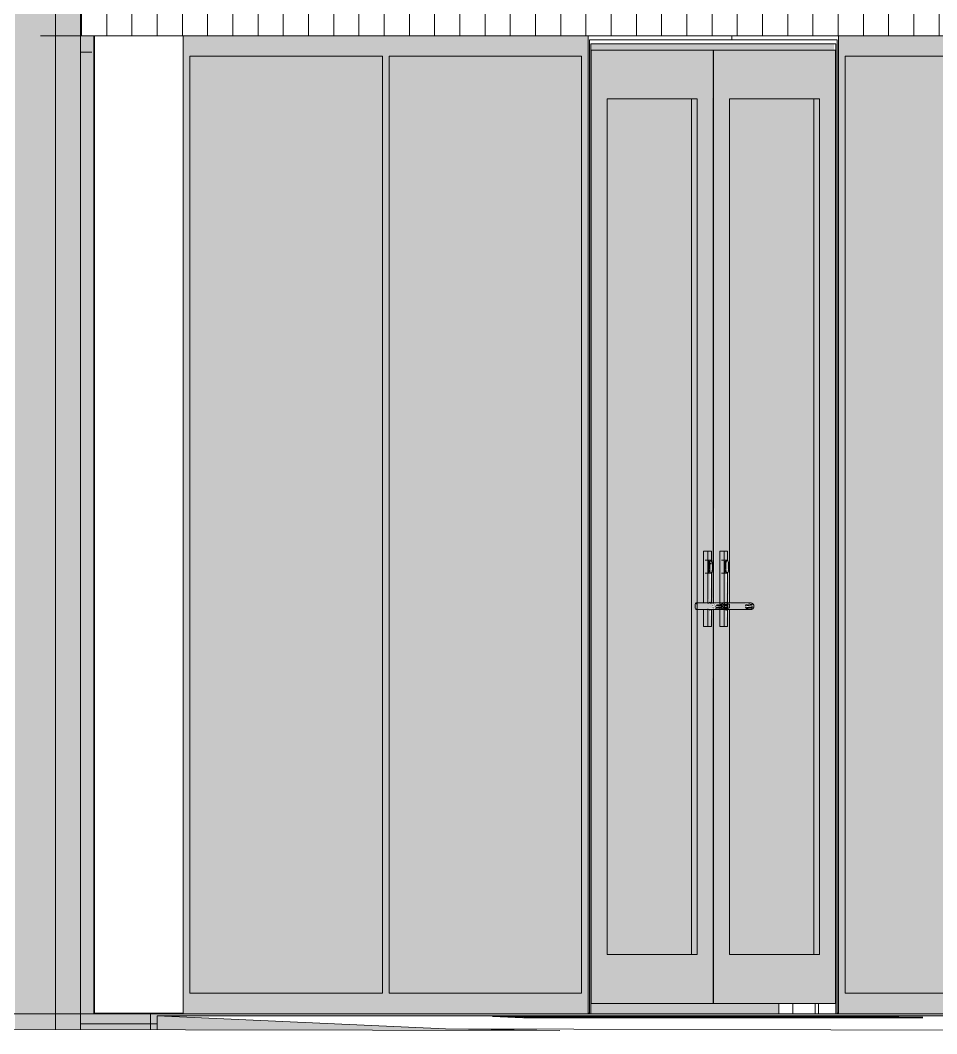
# Model space of a CAD drawing. Header units: metres. Extents: x -4613 to -4328, y -1 to 30.
# Drawn here: x -4519.58 to -4517.332, y 5.191 to 7.678 of the extents above; entities that cross this region are included whole.
import ezdxf

# ---------------------------------------------------------------- set-up
doc = ezdxf.new("R2010")
doc.units = ezdxf.units.M
doc.linetypes.add('AEC_Center', pattern=[0.024, 0.012, -0.004, 0.004, -0.004])
for name, color, linetype, lineweight in [('A-DETL', 90, 'Continuous', 13), ('A-DOOR', 31, 'Continuous', 5), ('A-DOOR-FRAM', 31, 'Continuous', 5), ('A-DOOR-GLAZ', 31, 'Continuous', 5), ('A-FLOR', 192, 'Continuous', 5), ('A-FLOR-LEVL', 51, 'Continuous', 5), ('A-GLAZ', 151, 'Continuous', 5), ('A-WALL', 113, 'Continuous', 5), ('A-WALL-PATT', 111, 'Continuous', 5), ('P-SANR-FIXT', 6, 'Continuous', 5), ('S-BEAM', 12, 'Continuous', 5)]:
    doc.layers.add(name, color=color, linetype=linetype, lineweight=lineweight)

# ---------------------------------------------------------------- blocks, each defined once
blk = doc.blocks.new('X_Door-Panel-Hinge-Standard - Standard-3272678-SOUTH WEST')
at = {"layer": 'A-DOOR'}
h = blk.add_hatch(color=256, dxfattribs=at)
h.paths.add_polyline_path([(-4517.8798, 5.265), (-4517.5803, 5.265), (-4517.5803, 7.605), (-4517.8798, 7.605), (-4517.8778, 6.247), (-4517.8645, 6.248), (-4517.8645, 6.374), (-4517.8536, 6.374), (-4517.8527, 6.3517), (-4517.8471, 6.3501), (-4517.8457, 6.353), (-4517.8452, 6.3523), (-4517.8428, 6.343), (-4517.843, 6.331), (-4517.8452, 6.3293), (-4517.843, 6.3284), (-4517.8452, 6.321), (-4517.8432, 6.2469), (-4517.8427, 6.2457), (-4517.8432, 6.236), (-4517.8427, 6.2331), (-4517.8452, 6.2313), (-4517.8471, 6.191), (-4517.8645, 6.191), (-4517.8645, 6.2343), (-4517.8717, 6.2328), (-4517.8735, 6.2328), (-4517.8798, 6.2328), (-4517.8798, 5.4273)])
h.paths.add_polyline_path([(-4517.8408, 5.385), (-4517.8408, 7.485), (-4517.6194, 7.485), (-4517.6194, 5.385), (-4517.6522, 5.385)])
h.paths.add_polyline_path([(-4517.8494, 6.23), (-4517.8478, 6.2329), (-4517.851, 6.2313), (-4517.8503, 6.2303)])
h.paths.add_polyline_path([(-4517.8741, 6.2357), (-4517.8751, 6.2377), (-4517.8744, 6.236)])
h.paths.add_polyline_path([(-4517.8463, 6.2469), (-4517.8462, 6.2487), (-4517.8463, 6.2471)])
h.paths.add_polyline_path([(-4517.8527, 6.2471), (-4517.8526, 6.2487), (-4517.8527, 6.2487)])
h.paths.add_polyline_path([(-4517.851, 6.2471), (-4517.8478, 6.2487), (-4517.8503, 6.2497), (-4517.8517, 6.2471)])
h.paths.add_polyline_path([(-4517.8494, 6.353), (-4517.8527, 6.375), (-4517.8457, 6.374), (-4517.8462, 6.3713)])
for points in [[(-4517.6194, 5.385), (-4517.6194, 7.485), (-4517.6335, 7.485), (-4517.6335, 5.385)], [(-4517.8805, 5.265), (-4517.8798, 5.265), (-4517.8805, 5.385)]]:
    blk.add_hatch(color=256, dxfattribs=at).paths.add_polyline_path(points)
at = {"layer": 'A-DOOR-GLAZ'}
h = blk.add_hatch(color=256, dxfattribs=at)
h.paths.add_polyline_path([(-4517.6335, 5.385), (-4517.6335, 7.485), (-4517.8408, 7.485), (-4517.8408, 6.247), (-4517.7899, 6.2471), (-4517.7889, 6.2457), (-4517.7834, 6.244), (-4517.7827, 6.2379), (-4517.7846, 6.2343), (-4517.7899, 6.2329), (-4517.7889, 6.232), (-4517.8049, 6.2327), (-4517.8162, 6.2332), (-4517.8408, 6.233), (-4517.8408, 5.385), (-4517.6522, 5.385)])
h.paths.add_polyline_path([(-4517.8408, 6.2353), (-4517.8376, 6.24), (-4517.8408, 6.2447), (-4517.8408, 6.24)])
at = {"layer": 'A-DOOR'}
for p, q in [((-4517.8798, 6.2471), (-4517.8798, 7.605)), ((-4517.5803, 7.605), (-4517.8798, 7.605)), ((-4517.5803, 7.605), (-4517.5803, 5.265)), ((-4517.8408, 7.485), (-4517.6194, 7.485)), ((-4517.8408, 6.247), (-4517.8408, 7.485)), ((-4517.6194, 7.485), (-4517.6194, 5.385)), ((-4517.8408, 6.2353), (-4517.8408, 6.2447)), ((-4517.8798, 5.265), (-4517.8798, 6.2329)), ((-4517.8408, 5.385), (-4517.8408, 6.233)), ((-4517.6194, 5.385), (-4517.8408, 5.385)), ((-4517.5803, 5.265), (-4517.8798, 5.265))]:
    blk.add_line(p, q, dxfattribs=at)
at = {"layer": 'A-DOOR-GLAZ'}
blk.add_line((-4517.6335, 7.485), (-4517.6335, 5.385), dxfattribs=at)
blk = doc.blocks.new('X_Door-Frame-Wood - Standard-3272812-SOUTH WEST')
at = {"layer": 'A-DOOR-FRAM'}
for p, q in [((-4518.1872, 7.64), (-4518.1872, 5.24)), ((-4517.5731, 7.64), (-4517.5731, 5.24)), ((-4518.1807, 5.24), (-4518.1807, 7.62)), ((-4518.1807, 7.62), (-4517.5796, 7.62)), ((-4517.5796, 5.24), (-4517.5796, 7.62)), ((-4517.7196, 5.265), (-4517.7196, 5.24)), ((-4517.6852, 5.265), (-4517.6852, 5.24)), ((-4517.6303, 5.265), (-4517.6303, 5.24)), ((-4517.6222, 5.24), (-4517.6222, 5.265)), ((-4518.1872, 5.24), (-4518.1807, 5.24)), ((-4517.6852, 5.24), (-4517.7196, 5.24)), ((-4517.6303, 5.24), (-4517.6852, 5.24)), ((-4517.6222, 5.24), (-4517.6303, 5.24)), ((-4517.5796, 5.24), (-4517.6222, 5.24)), ((-4517.5731, 5.24), (-4517.5796, 5.24))]:
    blk.add_line(p, q, dxfattribs=at)
blk = doc.blocks.new('X_Door-Handle-Lockwood 4800 Series Lever - Standard-V1-SOUTH WEST')
at = {"layer": 'A-DOOR'}
for points in [[(-4517.8563, 6.191), (-4517.8536, 6.191), (-4517.8536, 6.374), (-4517.8645, 6.374), (-4517.8645, 6.2457), (-4517.8573, 6.244), (-4517.8566, 6.2379), (-4517.8585, 6.2343), (-4517.8645, 6.2343), (-4517.8645, 6.191), (-4517.8566, 6.191)], [(-4517.8529, 6.343), (-4517.8494, 6.343), (-4517.8477, 6.3517), (-4517.8531, 6.3494), (-4517.853, 6.3449)], [(-4517.8494, 6.331), (-4517.8494, 6.343), (-4517.8529, 6.343), (-4517.8527, 6.331)], [(-4517.8526, 6.3223), (-4517.8503, 6.3223), (-4517.8484, 6.3239), (-4517.8494, 6.331), (-4517.8527, 6.3304), (-4517.8527, 6.3223)], [(-4517.8484, 6.3239), (-4517.8477, 6.326), (-4517.8488, 6.3256)], [(-4517.8435, 6.24), (-4517.8422, 6.2469), (-4517.8523, 6.2448), (-4517.852, 6.24)], [(-4517.8091, 6.24), (-4517.8023, 6.24), (-4517.8028, 6.2469), (-4517.8162, 6.2468), (-4517.8342, 6.2472), (-4517.8414, 6.2457), (-4517.8376, 6.24), (-4517.8162, 6.24)], [(-4517.799, 6.24), (-4517.7827, 6.2421), (-4517.7846, 6.2457), (-4517.8, 6.244), (-4517.7993, 6.2421)], [(-4517.8422, 6.2331), (-4517.8435, 6.24), (-4517.8527, 6.2379), (-4517.8517, 6.2331)], [(-4517.8107, 6.2321), (-4517.8028, 6.2331), (-4517.8023, 6.24), (-4517.8376, 6.24), (-4517.8422, 6.2331), (-4517.8162, 6.2332)], [(-4517.7846, 6.2343), (-4517.7824, 6.24), (-4517.7993, 6.2379), (-4517.8012, 6.2343)]]:
    blk.add_hatch(color=256, dxfattribs=at).paths.add_polyline_path(points)
h = blk.add_hatch(color=256, dxfattribs=at)
h.paths.add_polyline_path([(-4517.8536, 6.191), (-4517.8452, 6.191), (-4517.8486, 6.2303), (-4517.851, 6.2313), (-4517.8522, 6.235)])
h.paths.add_polyline_path([(-4517.8536, 6.191), (-4517.8529, 6.3428), (-4517.8536, 6.278), (-4517.8536, 6.202)])
h.paths.add_polyline_path([(-4517.8526, 6.2426), (-4517.8494, 6.25), (-4517.8463, 6.2469), (-4517.8486, 6.3213), (-4517.851, 6.3223), (-4517.8526, 6.3273), (-4517.8526, 6.2819)])
h.paths.add_polyline_path([(-4517.8457, 6.3517), (-4517.8452, 6.3527), (-4517.8457, 6.3527)])
h.paths.add_polyline_path([(-4517.8494, 6.353), (-4517.8455, 6.375), (-4517.8533, 6.375)])
h = blk.add_hatch(color=256, dxfattribs=at)
h.paths.add_polyline_path([(-4517.8461, 6.321), (-4517.843, 6.3284), (-4517.8494, 6.331)])
h.paths.add_polyline_path([(-4517.8428, 6.331), (-4517.8428, 6.343), (-4517.8453, 6.3527), (-4517.8494, 6.343), (-4517.8494, 6.331)])
h = blk.add_hatch(color=256, dxfattribs=at)
h.paths.add_polyline_path([(-4517.8023, 6.24), (-4517.7993, 6.2421), (-4517.7984, 6.2457), (-4517.8026, 6.244), (-4517.8025, 6.2421)])
h.paths.add_polyline_path([(-4517.7915, 6.2457), (-4517.7889, 6.248), (-4517.7944, 6.2457)])
h = blk.add_hatch(color=256, dxfattribs=at)
h.paths.add_polyline_path([(-4517.7934, 6.2328), (-4517.7971, 6.2343), (-4517.8, 6.236), (-4517.8, 6.24), (-4517.8025, 6.2379), (-4517.8012, 6.2338), (-4517.7968, 6.2329)])
h.paths.add_polyline_path([(-4517.7889, 6.232), (-4517.7944, 6.2343), (-4517.7934, 6.2328)])
for p, q in [((-4517.8645, 6.2457), (-4517.8645, 6.374)), ((-4517.8533, 6.375), (-4517.8642, 6.375)), ((-4517.8642, 6.375), (-4517.8564, 6.375)), ((-4517.8536, 6.374), (-4517.8536, 6.191)), ((-4517.8455, 6.375), (-4517.8533, 6.375)), ((-4517.8452, 6.3523), (-4517.8452, 6.374)), ((-4517.8461, 6.353), (-4517.8603, 6.353)), ((-4517.8527, 6.331), (-4517.8527, 6.343)), ((-4517.8494, 6.343), (-4517.8494, 6.331)), ((-4517.8428, 6.331), (-4517.8428, 6.343)), ((-4517.8603, 6.321), (-4517.8461, 6.321)), ((-4517.8452, 6.2469), (-4517.8452, 6.3232)), ((-4517.8409, 6.248), (-4517.8603, 6.248)), ((-4517.8067, 6.248), (-4517.8143, 6.248)), ((-4517.79, 6.248), (-4517.8066, 6.248)), ((-4517.8645, 6.191), (-4517.8645, 6.2343)), ((-4517.8603, 6.232), (-4517.8409, 6.232)), ((-4517.8452, 6.191), (-4517.8452, 6.2333)), ((-4517.8143, 6.232), (-4517.8067, 6.232)), ((-4517.8066, 6.232), (-4517.79, 6.232)), ((-4517.8642, 6.19), (-4517.8533, 6.19)), ((-4517.8564, 6.19), (-4517.8642, 6.19)), ((-4517.8533, 6.19), (-4517.8455, 6.19))]:
    blk.add_line(p, q, dxfattribs=at)
at = {"layer": 'A-DOOR', "flags": 128}
for points in [[(-4517.8066, 6.248), (-4517.807, 6.248), (-4517.8074, 6.248), (-4517.8078, 6.248), (-4517.8083, 6.248), (-4517.8088, 6.248), (-4517.8094, 6.248), (-4517.81, 6.248), (-4517.8106, 6.248), (-4517.8113, 6.248), (-4517.812, 6.248), (-4517.8128, 6.248), (-4517.8135, 6.248), (-4517.8143, 6.248), (-4517.8152, 6.248), (-4517.816, 6.248), (-4517.8169, 6.248), (-4517.8178, 6.248), (-4517.8187, 6.248), (-4517.8197, 6.248), (-4517.8206, 6.248), (-4517.8216, 6.248), (-4517.8226, 6.248), (-4517.8236, 6.248), (-4517.8247, 6.248), (-4517.8257, 6.248), (-4517.8268, 6.248), (-4517.8278, 6.248), (-4517.8289, 6.248), (-4517.83, 6.248), (-4517.8311, 6.248), (-4517.8321, 6.248), (-4517.8332, 6.248), (-4517.8343, 6.248), (-4517.8354, 6.248), (-4517.8364, 6.248), (-4517.8375, 6.248), (-4517.8386, 6.248), (-4517.8396, 6.248), (-4517.8406, 6.248), (-4517.8409, 6.248)], [(-4517.8067, 6.248), (-4517.8057, 6.248), (-4517.8047, 6.248), (-4517.8037, 6.248), (-4517.8028, 6.248), (-4517.8018, 6.248), (-4517.8009, 6.248), (-4517.8, 6.248), (-4517.7991, 6.248), (-4517.7983, 6.248), (-4517.7975, 6.248), (-4517.7967, 6.248), (-4517.7959, 6.248), (-4517.7952, 6.248), (-4517.7945, 6.248), (-4517.7938, 6.248), (-4517.7932, 6.248), (-4517.7926, 6.248), (-4517.7921, 6.248), (-4517.7915, 6.248), (-4517.7911, 6.248), (-4517.7906, 6.248), (-4517.7902, 6.248), (-4517.7899, 6.248), (-4517.7896, 6.248), (-4517.7893, 6.248), (-4517.789, 6.248), (-4517.7888, 6.248), (-4517.7887, 6.248), (-4517.7886, 6.248), (-4517.7885, 6.248), (-4517.7885, 6.248)], [(-4517.7885, 6.248), (-4517.7885, 6.248), (-4517.7886, 6.248), (-4517.7887, 6.248), (-4517.7889, 6.248), (-4517.789, 6.248), (-4517.7893, 6.248), (-4517.7896, 6.248), (-4517.7899, 6.248), (-4517.79, 6.248)], [(-4517.7885, 6.248), (-4517.7882, 6.248), (-4517.7879, 6.248), (-4517.7875, 6.2479), (-4517.7872, 6.2479), (-4517.7869, 6.2478), (-4517.7866, 6.2478), (-4517.7863, 6.2477), (-4517.786, 6.2476), (-4517.7857, 6.2475), (-4517.7854, 6.2474), (-4517.7851, 6.2472), (-4517.7848, 6.2471), (-4517.7845, 6.2469), (-4517.7843, 6.2468), (-4517.784, 6.2466), (-4517.7837, 6.2464), (-4517.7835, 6.2462), (-4517.7832, 6.246), (-4517.783, 6.2458), (-4517.7828, 6.2456), (-4517.7825, 6.2453), (-4517.7823, 6.2451), (-4517.7821, 6.2448), (-4517.782, 6.2446), (-4517.7818, 6.2443), (-4517.7816, 6.244), (-4517.7815, 6.2438), (-4517.7813, 6.2435), (-4517.7812, 6.2432), (-4517.7811, 6.2429), (-4517.7809, 6.2426), (-4517.7808, 6.2423), (-4517.7808, 6.242), (-4517.7807, 6.2417), (-4517.7806, 6.2414), (-4517.7806, 6.241), (-4517.7805, 6.2407), (-4517.7805, 6.2404), (-4517.7805, 6.2401), (-4517.7805, 6.24)], [(-4517.8409, 6.232), (-4517.8399, 6.232), (-4517.8388, 6.232), (-4517.8378, 6.232), (-4517.8367, 6.232), (-4517.8357, 6.232), (-4517.8346, 6.232), (-4517.8335, 6.232), (-4517.8324, 6.232), (-4517.8313, 6.232), (-4517.8303, 6.232), (-4517.8292, 6.232), (-4517.8281, 6.232), (-4517.8271, 6.232), (-4517.826, 6.232), (-4517.825, 6.232), (-4517.8239, 6.232), (-4517.8229, 6.232), (-4517.8219, 6.232), (-4517.8209, 6.232), (-4517.8199, 6.232), (-4517.819, 6.232), (-4517.818, 6.232), (-4517.8171, 6.232), (-4517.8162, 6.232), (-4517.8154, 6.232), (-4517.8145, 6.232), (-4517.8137, 6.232), (-4517.813, 6.232), (-4517.8122, 6.232), (-4517.8115, 6.232), (-4517.8108, 6.232), (-4517.8102, 6.232), (-4517.8096, 6.232), (-4517.809, 6.232), (-4517.8084, 6.232), (-4517.8079, 6.232), (-4517.8075, 6.232), (-4517.8071, 6.232), (-4517.8067, 6.232), (-4517.8066, 6.232)], [(-4517.7885, 6.232), (-4517.7885, 6.232), (-4517.7886, 6.232), (-4517.7887, 6.232), (-4517.7889, 6.232), (-4517.789, 6.232), (-4517.7893, 6.232), (-4517.7896, 6.232), (-4517.7899, 6.232), (-4517.7902, 6.232), (-4517.7906, 6.232), (-4517.7911, 6.232), (-4517.7916, 6.232), (-4517.7921, 6.232), (-4517.7926, 6.232), (-4517.7932, 6.232), (-4517.7939, 6.232), (-4517.7945, 6.232), (-4517.7952, 6.232), (-4517.7959, 6.232), (-4517.7967, 6.232), (-4517.7975, 6.232), (-4517.7983, 6.232), (-4517.7991, 6.232), (-4517.8, 6.232), (-4517.8009, 6.232), (-4517.8018, 6.232), (-4517.8028, 6.232), (-4517.8037, 6.232), (-4517.8047, 6.232), (-4517.8057, 6.232), (-4517.8067, 6.232)], [(-4517.79, 6.232), (-4517.7896, 6.232), (-4517.7894, 6.232), (-4517.7891, 6.232), (-4517.7889, 6.232), (-4517.7887, 6.232), (-4517.7886, 6.232), (-4517.7885, 6.232), (-4517.7885, 6.232)], [(-4517.7805, 6.24), (-4517.7805, 6.2397), (-4517.7805, 6.2394), (-4517.7806, 6.239), (-4517.7806, 6.2387), (-4517.7807, 6.2384), (-4517.7807, 6.2381), (-4517.7808, 6.2378), (-4517.7809, 6.2375), (-4517.781, 6.2372), (-4517.7811, 6.2369), (-4517.7813, 6.2366), (-4517.7814, 6.2363), (-4517.7816, 6.236), (-4517.7817, 6.2358), (-4517.7819, 6.2355), (-4517.7821, 6.2352), (-4517.7823, 6.235), (-4517.7825, 6.2347), (-4517.7827, 6.2345), (-4517.7829, 6.2343), (-4517.7832, 6.234), (-4517.7834, 6.2338), (-4517.7837, 6.2336), (-4517.7839, 6.2334), (-4517.7842, 6.2333), (-4517.7845, 6.2331), (-4517.7847, 6.2329), (-4517.785, 6.2328), (-4517.7853, 6.2327), (-4517.7856, 6.2325), (-4517.7859, 6.2324), (-4517.7862, 6.2323), (-4517.7865, 6.2323), (-4517.7868, 6.2322), (-4517.7871, 6.2321), (-4517.7875, 6.2321), (-4517.7878, 6.232), (-4517.7881, 6.232), (-4517.7884, 6.232), (-4517.7885, 6.232)]]:
    blk.add_lwpolyline(points, dxfattribs=at)
at = {"layer": 'A-DOOR'}
for centre, major_axis, start_param, end_param in [((-4517.8642, 6.374), (0, 0.001), 0, 1.570796), ((-4517.8564, 6.374), (0, 0.001), 4.712389, 6.283185), ((-4517.8533, 6.374), (0, 0.001), 0, 1.570796), ((-4517.8455, 6.374), (0, 0.001), 4.712389, 6.021386), ((-4517.8494, 6.343), (0, 0.01), 5.497787, 7.853982), ((-4517.8461, 6.343), (0, 0.01), 4.712389, 7.853982), ((-4517.8494, 6.331), (0, 0.01), 1.570796, 3.926991), ((-4517.8461, 6.331), (0, 0.01), 1.570796, 4.712389), ((-4517.8494, 6.24), (0, 0.01), 5.497787, 7.853982), ((-4517.8494, 6.24), (0, 0.01), 1.570796, 3.926991), ((-4517.8642, 6.191), (0, 0.001), 1.570796, 3.141593), ((-4517.8564, 6.191), (0, 0.001), 3.141593, 4.712389), ((-4517.8533, 6.191), (0, 0.001), 1.570796, 3.141593), ((-4517.8455, 6.191), (0, 0.001), 3.141593, 4.712389)]:
    blk.add_ellipse(centre, major_axis=major_axis, ratio=0.325575, start_param=start_param, end_param=end_param, dxfattribs=at)
blk = doc.blocks.new('Downpipe - L Spreader - Default-3252578-SOUTH WEST')
at = {"layer": 'P-SANR-FIXT'}
blk.add_hatch(color=256, dxfattribs=at).paths.add_polyline_path([(-4519.4323, 5.2009), (-4519.4323, 9.2925), (-4519.4362, 9.2918), (-4519.4533, 9.298), (-4519.4683, 9.3035), (-4519.4941, 9.298), (-4519.4921, 5.201), (-4519.4324, 5.2009)])
blk.add_line((-4519.4321, 5.2009), (-4519.4321, 9.2952), dxfattribs=at)
blk = doc.blocks.new('aba - Plumbing Fixtures - Strip Drain - Stormtech - Custom Ass - FLW003 _Doors_-V14-SOUTH WEST')
at = {"layer": 'P-SANR-FIXT'}
for points in [[(-4518.3742, 5.2309), (-4518.3747, 5.2313), (-4518.3747, 5.2309)], [(-4518.3674, 5.2306), (-4518.3679, 5.2313), (-4518.3679, 5.2306)], [(-4518.3607, 5.2303), (-4518.361, 5.2313), (-4518.361, 5.2303)], [(-4518.3539, 5.23), (-4518.3542, 5.2313), (-4518.3542, 5.23)], [(-4518.3471, 5.2297), (-4518.3474, 5.2313), (-4518.3474, 5.2297)], [(-4518.3433, 5.2301), (-4518.3454, 5.2313), (-4518.3454, 5.2301)]]:
    blk.add_hatch(color=256, dxfattribs=at).paths.add_polyline_path(points)
for p, q in [((-4518.381, 5.2313), (-4518.3838, 5.2313)), ((-4518.3742, 5.2313), (-4518.381, 5.2313)), ((-4518.3742, 5.2313), (-4518.377, 5.2313)), ((-4518.377, 5.2313), (-4518.3742, 5.2313)), ((-4518.3674, 5.2313), (-4518.3742, 5.2313)), ((-4518.3674, 5.2313), (-4518.3702, 5.2313)), ((-4518.3702, 5.2313), (-4518.3674, 5.2313)), ((-4518.3606, 5.2313), (-4518.3674, 5.2313)), ((-4518.3606, 5.2313), (-4518.3634, 5.2313)), ((-4518.3634, 5.2313), (-4518.3606, 5.2313)), ((-4518.3538, 5.2313), (-4518.3606, 5.2313)), ((-4518.3538, 5.2313), (-4518.3566, 5.2313)), ((-4518.3566, 5.2313), (-4518.3538, 5.2313)), ((-4518.347, 5.2313), (-4518.3538, 5.2313)), ((-4518.347, 5.2313), (-4518.3498, 5.2313)), ((-4518.3498, 5.2313), (-4518.347, 5.2313)), ((-4518.3433, 5.2313), (-4518.347, 5.2313)), ((-4518.3433, 5.2313), (-4518.3465, 5.2313)), ((-4518.3433, 5.2313), (-4518.3465, 5.2313)), ((-4518.3454, 5.2301), (-4518.3444, 5.2301)), ((-4518.3444, 5.2301), (-4518.3427, 5.2301)), ((-4518.3433, 5.2313), (-4517.3666, 5.2313))]:
    blk.add_line(p, q, dxfattribs=at)
blk = doc.blocks.new('Structural Framing 26 - Structural Framing 26-1480178-SOUTH WEST')
at = {"layer": 'S-BEAM'}
h = blk.add_hatch(color=256, dxfattribs=at)
h.paths.add_polyline_path([(-4519.4323, 7.6), (-4519.4041, 7.6), (-4519.4041, 7.64), (-4519.4323, 7.64), (-4519.4323, 7.63)])
h.paths.add_polyline_path([(-4517.8845, 7.605), (-4517.5844, 7.605), (-4517.5844, 7.62), (-4518.1807, 7.62), (-4518.18, 7.605), (-4517.9195, 7.605)])
h.paths.add_polyline_path([(-4505.3335, 7.605), (-4504.9983, 7.605), (-4504.9983, 7.62), (-4505.5946, 7.62), (-4505.594, 7.605), (-4505.4546, 7.605)])
h.paths.add_polyline_path([(-4511.4383, 7.605), (-4511.3053, 7.605), (-4511.3053, 7.62), (-4511.9016, 7.62), (-4511.9009, 7.605), (-4511.5617, 7.605)])
blk.add_line((-4519.4041, 7.6), (-4519.4323, 7.6), dxfattribs=at)
blk = doc.blocks.new('Downpipe - L Spreader - Default-V20-SOUTH WEST')
at = {"layer": 'P-SANR-FIXT'}
blk.add_hatch(color=256, dxfattribs=at).paths.add_polyline_path([(-4519.4941, 5.201), (-4519.4941, 9.2987), (-4519.4981, 9.298), (-4519.5068, 9.3001), (-4519.5361, 9.3164), (-4519.5742, 9.3446), (-4519.5934, 9.3609), (-4519.5927, 5.2012), (-4519.4943, 5.201)])
blk.add_line((-4519.494, 5.201), (-4519.494, 9.3014), dxfattribs=at)
blk = doc.blocks.new('X_Door-Panel-Hinge-Standard - Standard-V96-SOUTH WEST')
at = {"layer": 'A-DOOR'}
h = blk.add_hatch(color=256, dxfattribs=at)
h.paths.add_polyline_path([(-4518.18, 5.265), (-4517.8805, 5.265), (-4517.8826, 6.2331), (-4517.8849, 6.2313), (-4517.8868, 6.191), (-4517.9042, 6.191), (-4517.9056, 6.2322), (-4517.9161, 6.2331), (-4517.9115, 6.24), (-4517.9161, 6.2469), (-4517.9042, 6.2479), (-4517.9021, 6.374), (-4517.8934, 6.374), (-4517.8924, 6.3517), (-4517.8854, 6.353), (-4517.8849, 6.3485), (-4517.8826, 6.343), (-4517.8826, 6.331), (-4517.8849, 6.321), (-4517.8826, 6.2469), (-4517.8827, 6.2448), (-4517.8805, 6.2819), (-4517.8824, 7.605), (-4518.18, 7.605), (-4518.18, 5.4273)])
h.paths.add_polyline_path([(-4518.1125, 5.385), (-4518.1409, 5.385), (-4518.1409, 7.485), (-4517.9195, 7.485), (-4517.9195, 5.385)])
h.paths.add_polyline_path([(-4517.8891, 6.23), (-4517.8875, 6.2329), (-4517.8908, 6.2313), (-4517.89, 6.2303)])
h.paths.add_polyline_path([(-4517.8829, 6.238), (-4517.8807, 6.2411), (-4517.8831, 6.24)])
h.paths.add_polyline_path([(-4517.8912, 6.2471), (-4517.8875, 6.2487), (-4517.89, 6.2497), (-4517.8914, 6.2471)])
h.paths.add_polyline_path([(-4517.8891, 6.353), (-4517.8924, 6.375), (-4517.8854, 6.374), (-4517.8859, 6.3713)])
blk.add_hatch(color=256, dxfattribs=at).paths.add_polyline_path([(-4517.9195, 5.385), (-4517.9195, 7.485), (-4517.9337, 7.485), (-4517.9337, 5.385)])
at = {"layer": 'A-DOOR-GLAZ'}
blk.add_hatch(color=256, dxfattribs=at).paths.add_polyline_path([(-4517.9337, 5.385), (-4517.9337, 7.485), (-4518.1409, 7.485), (-4518.1409, 5.385), (-4518.1125, 5.385)])
at = {"layer": 'A-DOOR'}
for p, q in [((-4518.18, 5.265), (-4518.18, 7.605)), ((-4517.8805, 7.605), (-4518.18, 7.605)), ((-4517.8805, 7.605), (-4517.8805, 6.2468)), ((-4518.1409, 5.385), (-4518.1409, 7.485)), ((-4518.1409, 7.485), (-4517.9195, 7.485)), ((-4517.9195, 7.485), (-4517.9195, 5.385)), ((-4517.8805, 6.2332), (-4517.8805, 5.265)), ((-4517.9195, 5.385), (-4518.1409, 5.385)), ((-4517.8805, 5.265), (-4518.18, 5.265))]:
    blk.add_line(p, q, dxfattribs=at)
at = {"layer": 'A-DOOR-GLAZ'}
blk.add_line((-4517.9337, 5.385), (-4517.9337, 7.485), dxfattribs=at)
blk = doc.blocks.new('X_Door-Handle-Lockwood 4800 Series Lever - Standard-V97-SOUTH WEST')
at = {"layer": 'A-DOOR'}
h = blk.add_hatch(color=256, dxfattribs=at)
h.paths.add_polyline_path([(-4517.9042, 6.191), (-4517.8934, 6.191), (-4517.8946, 6.2332), (-4517.9042, 6.2321), (-4517.9042, 6.2107)])
h.paths.add_polyline_path([(-4517.8934, 6.2467), (-4517.8934, 6.374), (-4517.9042, 6.374), (-4517.9042, 6.2479), (-4517.8946, 6.2468)])
h = blk.add_hatch(color=256, dxfattribs=at)
h.paths.add_polyline_path([(-4517.8849, 6.191), (-4517.8883, 6.2303), (-4517.8908, 6.2313), (-4517.892, 6.2332), (-4517.8934, 6.191)])
h.paths.add_polyline_path([(-4517.8916, 6.2466), (-4517.8891, 6.25), (-4517.886, 6.2469), (-4517.8883, 6.3213), (-4517.8908, 6.3223), (-4517.8923, 6.3273), (-4517.892, 6.2466)])
h.paths.add_polyline_path([(-4517.8856, 6.343), (-4517.8851, 6.3451), (-4517.8855, 6.3455)])
h.paths.add_polyline_path([(-4517.8891, 6.353), (-4517.8852, 6.375), (-4517.893, 6.375)])
for points in [[(-4517.8924, 6.343), (-4517.8891, 6.343), (-4517.8875, 6.3517), (-4517.8928, 6.3501), (-4517.8927, 6.343)], [(-4517.8891, 6.331), (-4517.8891, 6.343), (-4517.8927, 6.343), (-4517.8924, 6.331)], [(-4517.8886, 6.343), (-4517.8859, 6.343), (-4517.8881, 6.3476), (-4517.889, 6.3456), (-4517.889, 6.343)], [(-4517.8923, 6.3223), (-4517.89, 6.3223), (-4517.8881, 6.3239), (-4517.8891, 6.331), (-4517.8924, 6.329), (-4517.8924, 6.3223)], [(-4517.889, 6.3284), (-4517.8859, 6.331), (-4517.889, 6.3291)], [(-4517.8827, 6.2448), (-4517.8831, 6.2469), (-4517.8826, 6.2456)], [(-4517.8563, 6.24), (-4517.8585, 6.2457), (-4517.8739, 6.244), (-4517.8729, 6.24)], [(-4517.8585, 6.2343), (-4517.8563, 6.24), (-4517.8732, 6.2379), (-4517.8751, 6.2343)]]:
    blk.add_hatch(color=256, dxfattribs=at).paths.add_polyline_path(points)
h = blk.add_hatch(color=256, dxfattribs=at)
h.paths.add_polyline_path([(-4517.8858, 6.321), (-4517.8826, 6.331), (-4517.889, 6.3284)])
h.paths.add_polyline_path([(-4517.8826, 6.343), (-4517.8867, 6.3527), (-4517.8886, 6.348)])
h.paths.add_polyline_path([(-4517.8826, 6.331), (-4517.8826, 6.343), (-4517.8891, 6.343), (-4517.8891, 6.331)])
h = blk.add_hatch(color=256, dxfattribs=at)
h.paths.add_polyline_path([(-4517.8946, 6.24), (-4517.8831, 6.24), (-4517.8826, 6.2457), (-4517.9095, 6.2475), (-4517.9161, 6.2469), (-4517.9115, 6.24), (-4517.8993, 6.24)])
h.paths.add_polyline_path([(-4517.8762, 6.24), (-4517.8767, 6.2469), (-4517.8807, 6.2472), (-4517.8796, 6.24)])
h = blk.add_hatch(color=256, dxfattribs=at)
h.paths.add_polyline_path([(-4517.8729, 6.24), (-4517.8754, 6.2421), (-4517.8762, 6.24), (-4517.8732, 6.24)])
h.paths.add_polyline_path([(-4517.8797, 6.2407), (-4517.8824, 6.2442), (-4517.8824, 6.2418), (-4517.8807, 6.2411)])
h.paths.add_polyline_path([(-4517.8764, 6.2417), (-4517.8751, 6.2466), (-4517.8766, 6.2453), (-4517.8764, 6.2421)])
h = blk.add_hatch(color=256, dxfattribs=at)
h.paths.add_polyline_path([(-4517.9047, 6.2321), (-4517.8826, 6.2343), (-4517.8831, 6.24), (-4517.9115, 6.24), (-4517.9161, 6.2331), (-4517.9056, 6.2322)])
h.paths.add_polyline_path([(-4517.8807, 6.2328), (-4517.8767, 6.2331), (-4517.8762, 6.24), (-4517.8796, 6.24)])
h = blk.add_hatch(color=256, dxfattribs=at)
h.paths.add_polyline_path([(-4517.871, 6.232), (-4517.8765, 6.236), (-4517.8751, 6.2334), (-4517.8734, 6.2328)])
h.paths.add_polyline_path([(-4517.8803, 6.2351), (-4517.8807, 6.2389), (-4517.8824, 6.2358), (-4517.8807, 6.2353)])
h.paths.add_polyline_path([(-4517.8738, 6.2365), (-4517.8739, 6.24), (-4517.8754, 6.2379), (-4517.8739, 6.2366)])
for p, q in [((-4517.9042, 6.2479), (-4517.9042, 6.374)), ((-4517.893, 6.375), (-4517.9039, 6.375)), ((-4517.9039, 6.375), (-4517.8961, 6.375)), ((-4517.8934, 6.374), (-4517.8934, 6.2467)), ((-4517.8852, 6.375), (-4517.893, 6.375)), ((-4517.8849, 6.3485), (-4517.8849, 6.374)), ((-4517.8858, 6.353), (-4517.9, 6.353)), ((-4517.8924, 6.331), (-4517.8924, 6.343)), ((-4517.8891, 6.343), (-4517.8891, 6.331)), ((-4517.8826, 6.331), (-4517.8826, 6.343)), ((-4517.9, 6.321), (-4517.8858, 6.321)), ((-4517.8849, 6.2467), (-4517.8849, 6.3238)), ((-4517.9148, 6.248), (-4517.9224, 6.248)), ((-4517.8806, 6.248), (-4517.9, 6.248)), ((-4517.8639, 6.248), (-4517.8805, 6.248)), ((-4517.9224, 6.232), (-4517.9148, 6.232)), ((-4517.9042, 6.191), (-4517.9042, 6.2321)), ((-4517.9, 6.232), (-4517.8806, 6.232)), ((-4517.8934, 6.2333), (-4517.8934, 6.191)), ((-4517.8849, 6.191), (-4517.8849, 6.2331)), ((-4517.8805, 6.232), (-4517.8639, 6.232)), ((-4517.9039, 6.19), (-4517.893, 6.19)), ((-4517.8961, 6.19), (-4517.9039, 6.19)), ((-4517.893, 6.19), (-4517.8852, 6.19))]:
    blk.add_line(p, q, dxfattribs=at)
at = {"layer": 'A-DOOR', "flags": 128}
for points in [[(-4517.8805, 6.248), (-4517.8809, 6.248), (-4517.8813, 6.248), (-4517.8817, 6.248), (-4517.8822, 6.248), (-4517.8827, 6.248), (-4517.8833, 6.248), (-4517.8839, 6.248), (-4517.8845, 6.248), (-4517.8852, 6.248), (-4517.8859, 6.248), (-4517.8867, 6.248), (-4517.8874, 6.248), (-4517.8882, 6.248), (-4517.8891, 6.248), (-4517.8899, 6.248), (-4517.8908, 6.248), (-4517.8917, 6.248), (-4517.8926, 6.248), (-4517.8936, 6.248), (-4517.8945, 6.248), (-4517.8955, 6.248), (-4517.8965, 6.248), (-4517.8975, 6.248), (-4517.8986, 6.248), (-4517.8996, 6.248), (-4517.9007, 6.248), (-4517.9017, 6.248), (-4517.9028, 6.248), (-4517.9039, 6.248), (-4517.905, 6.248), (-4517.906, 6.248), (-4517.9071, 6.248), (-4517.9082, 6.248), (-4517.9093, 6.248), (-4517.9103, 6.248), (-4517.9114, 6.248), (-4517.9125, 6.248), (-4517.9135, 6.248), (-4517.9145, 6.248), (-4517.9148, 6.248)], [(-4517.8806, 6.248), (-4517.8796, 6.248), (-4517.8786, 6.248), (-4517.8776, 6.248), (-4517.8767, 6.248), (-4517.8757, 6.248), (-4517.8748, 6.248), (-4517.8739, 6.248), (-4517.873, 6.248), (-4517.8722, 6.248), (-4517.8714, 6.248), (-4517.8706, 6.248), (-4517.8698, 6.248), (-4517.8691, 6.248), (-4517.8684, 6.248), (-4517.8677, 6.248), (-4517.8671, 6.248), (-4517.8665, 6.248), (-4517.866, 6.248), (-4517.8655, 6.248), (-4517.865, 6.248), (-4517.8645, 6.248), (-4517.8641, 6.248), (-4517.8638, 6.248), (-4517.8635, 6.248), (-4517.8632, 6.248), (-4517.8629, 6.248), (-4517.8628, 6.248), (-4517.8626, 6.248), (-4517.8625, 6.248), (-4517.8624, 6.248), (-4517.8624, 6.248)], [(-4517.8624, 6.248), (-4517.8624, 6.248), (-4517.8625, 6.248), (-4517.8626, 6.248), (-4517.8628, 6.248), (-4517.863, 6.248), (-4517.8632, 6.248), (-4517.8635, 6.248), (-4517.8638, 6.248), (-4517.8639, 6.248)], [(-4517.8624, 6.248), (-4517.8621, 6.248), (-4517.8618, 6.248), (-4517.8615, 6.2479), (-4517.8611, 6.2479), (-4517.8608, 6.2478), (-4517.8605, 6.2478), (-4517.8602, 6.2477), (-4517.8599, 6.2476), (-4517.8596, 6.2475), (-4517.8593, 6.2474), (-4517.859, 6.2472), (-4517.8587, 6.2471), (-4517.8584, 6.2469), (-4517.8582, 6.2468), (-4517.8579, 6.2466), (-4517.8576, 6.2464), (-4517.8574, 6.2462), (-4517.8571, 6.246), (-4517.8569, 6.2458), (-4517.8567, 6.2456), (-4517.8565, 6.2453), (-4517.8562, 6.2451), (-4517.856, 6.2448), (-4517.8559, 6.2446), (-4517.8557, 6.2443), (-4517.8555, 6.244), (-4517.8554, 6.2438), (-4517.8552, 6.2435), (-4517.8551, 6.2432), (-4517.855, 6.2429), (-4517.8548, 6.2426), (-4517.8547, 6.2423), (-4517.8547, 6.242), (-4517.8546, 6.2417), (-4517.8545, 6.2414), (-4517.8545, 6.241), (-4517.8544, 6.2407), (-4517.8544, 6.2404), (-4517.8544, 6.2401), (-4517.8544, 6.24)], [(-4517.9148, 6.232), (-4517.9138, 6.232), (-4517.9127, 6.232), (-4517.9117, 6.232), (-4517.9106, 6.232), (-4517.9096, 6.232), (-4517.9085, 6.232), (-4517.9074, 6.232), (-4517.9063, 6.232), (-4517.9053, 6.232), (-4517.9042, 6.232), (-4517.9031, 6.232), (-4517.902, 6.232), (-4517.901, 6.232), (-4517.8999, 6.232), (-4517.8989, 6.232), (-4517.8978, 6.232), (-4517.8968, 6.232), (-4517.8958, 6.232), (-4517.8948, 6.232), (-4517.8938, 6.232), (-4517.8929, 6.232), (-4517.8919, 6.232), (-4517.891, 6.232), (-4517.8901, 6.232), (-4517.8893, 6.232), (-4517.8885, 6.232), (-4517.8876, 6.232), (-4517.8869, 6.232), (-4517.8861, 6.232), (-4517.8854, 6.232), (-4517.8847, 6.232), (-4517.8841, 6.232), (-4517.8835, 6.232), (-4517.8829, 6.232), (-4517.8824, 6.232), (-4517.8819, 6.232), (-4517.8814, 6.232), (-4517.881, 6.232), (-4517.8806, 6.232), (-4517.8805, 6.232)], [(-4517.8624, 6.232), (-4517.8624, 6.232), (-4517.8625, 6.232), (-4517.8626, 6.232), (-4517.8628, 6.232), (-4517.863, 6.232), (-4517.8632, 6.232), (-4517.8635, 6.232), (-4517.8638, 6.232), (-4517.8641, 6.232), (-4517.8645, 6.232), (-4517.865, 6.232), (-4517.8655, 6.232), (-4517.866, 6.232), (-4517.8665, 6.232), (-4517.8671, 6.232), (-4517.8678, 6.232), (-4517.8684, 6.232), (-4517.8691, 6.232), (-4517.8698, 6.232), (-4517.8706, 6.232), (-4517.8714, 6.232), (-4517.8722, 6.232), (-4517.8731, 6.232), (-4517.8739, 6.232), (-4517.8748, 6.232), (-4517.8757, 6.232), (-4517.8767, 6.232), (-4517.8776, 6.232), (-4517.8786, 6.232), (-4517.8796, 6.232), (-4517.8806, 6.232)], [(-4517.8639, 6.232), (-4517.8636, 6.232), (-4517.8633, 6.232), (-4517.863, 6.232), (-4517.8628, 6.232), (-4517.8626, 6.232), (-4517.8625, 6.232), (-4517.8624, 6.232), (-4517.8624, 6.232)], [(-4517.8544, 6.24), (-4517.8544, 6.2397), (-4517.8544, 6.2394), (-4517.8545, 6.239), (-4517.8545, 6.2387), (-4517.8546, 6.2384), (-4517.8546, 6.2381), (-4517.8547, 6.2378), (-4517.8548, 6.2375), (-4517.8549, 6.2372), (-4517.855, 6.2369), (-4517.8552, 6.2366), (-4517.8553, 6.2363), (-4517.8555, 6.236), (-4517.8556, 6.2358), (-4517.8558, 6.2355), (-4517.856, 6.2352), (-4517.8562, 6.235), (-4517.8564, 6.2347), (-4517.8566, 6.2345), (-4517.8568, 6.2343), (-4517.8571, 6.234), (-4517.8573, 6.2338), (-4517.8576, 6.2336), (-4517.8578, 6.2334), (-4517.8581, 6.2333), (-4517.8584, 6.2331), (-4517.8586, 6.2329), (-4517.8589, 6.2328), (-4517.8592, 6.2327), (-4517.8595, 6.2325), (-4517.8598, 6.2324), (-4517.8601, 6.2323), (-4517.8604, 6.2323), (-4517.8607, 6.2322), (-4517.8611, 6.2321), (-4517.8614, 6.2321), (-4517.8617, 6.232), (-4517.862, 6.232), (-4517.8623, 6.232), (-4517.8624, 6.232)]]:
    blk.add_lwpolyline(points, dxfattribs=at)
at = {"layer": 'A-DOOR'}
for centre, major_axis, start_param, end_param in [((-4517.9039, 6.374), (0, 0.001), 0, 1.570796), ((-4517.8961, 6.374), (0, 0.001), 4.712389, 6.283185), ((-4517.893, 6.374), (0, 0.001), 0, 1.570796), ((-4517.8852, 6.374), (0, 0.001), 4.712389, 6.021386), ((-4517.8891, 6.343), (0, 0.01), 6.021386, 7.853982), ((-4517.8858, 6.343), (0, 0.01), 4.712389, 7.853982), ((-4517.8891, 6.343), (0, 0.01), 4.712389, 4.974188), ((-4517.8891, 6.331), (0, 0.01), 1.570796, 3.665191), ((-4517.8858, 6.331), (0, 0.01), 1.570796, 4.712389), ((-4517.9224, 6.24), (0, 0.008), 4.712389, 7.853982), ((-4517.8891, 6.24), (0, 0.01), 5.497787, 7.068583), ((-4517.9224, 6.24), (0, 0.008), 1.570796, 4.712389), ((-4517.8891, 6.24), (0, 0.01), 2.356194, 3.926991), ((-4517.9039, 6.191), (0, 0.001), 1.570796, 3.141593), ((-4517.8961, 6.191), (0, 0.001), 3.141593, 4.712389), ((-4517.893, 6.191), (0, 0.001), 1.570796, 3.141593), ((-4517.8852, 6.191), (0, 0.001), 3.141593, 4.712389)]:
    blk.add_ellipse(centre, major_axis=major_axis, ratio=0.325575, start_param=start_param, end_param=end_param, dxfattribs=at)
blk = doc.blocks.new('Window Unit_2 Bay - 2400x3050-V133-SOUTH WEST')
at = {"layer": 'A-GLAZ'}
h = blk.add_hatch(color=256, dxfattribs=at)
h.paths.add_polyline_path([(-4518.3427, 5.24), (-4518.1872, 5.24), (-4518.1872, 7.64), (-4519.1802, 7.64), (-4519.1802, 5.24), (-4518.5728, 5.24)])
h.paths.add_polyline_path([(-4518.6755, 5.29), (-4518.6755, 7.59), (-4518.2034, 7.59), (-4518.2034, 5.29), (-4518.5728, 5.29)])
h.paths.add_polyline_path([(-4519.0331, 5.29), (-4519.1639, 5.29), (-4519.1639, 7.59), (-4518.6918, 7.59), (-4518.6918, 5.29), (-4518.803, 5.29)])
h = blk.add_hatch(color=256, dxfattribs=at)
h.paths.add_polyline_path([(-4519.1639, 5.29), (-4518.6918, 5.29), (-4518.6918, 7.59), (-4519.1639, 7.59), (-4519.1639, 5.4273)])
h.paths.add_polyline_path([(-4518.6755, 5.29), (-4518.2034, 5.29), (-4518.2034, 7.59), (-4518.6755, 7.59), (-4518.6755, 5.4273)])
for p, q in [((-4519.1802, 5.24), (-4519.1802, 7.64)), ((-4518.1872, 7.64), (-4518.1872, 5.24)), ((-4519.1639, 7.59), (-4519.1639, 5.29)), ((-4519.1639, 7.59), (-4518.6918, 7.59)), ((-4518.6918, 7.59), (-4519.1639, 7.59)), ((-4519.1639, 5.29), (-4519.1639, 7.59)), ((-4518.6918, 5.29), (-4518.6918, 7.59)), ((-4518.6918, 7.59), (-4518.6918, 5.29)), ((-4518.6755, 7.59), (-4518.6755, 5.29)), ((-4518.6755, 7.59), (-4518.2034, 7.59)), ((-4518.2034, 7.59), (-4518.6755, 7.59)), ((-4518.6755, 5.29), (-4518.6755, 7.59)), ((-4518.2034, 5.29), (-4518.2034, 7.59)), ((-4518.2034, 7.59), (-4518.2034, 5.29)), ((-4519.1639, 5.29), (-4518.6918, 5.29)), ((-4518.6918, 5.29), (-4519.1639, 5.29)), ((-4518.6755, 5.29), (-4518.2034, 5.29)), ((-4518.2034, 5.29), (-4518.6755, 5.29)), ((-4518.1872, 5.24), (-4519.1802, 5.24))]:
    blk.add_line(p, q, dxfattribs=at)
blk = doc.blocks.new('Window Unit_2 Bay - 2400x3050-V134-SOUTH WEST')
at = {"layer": 'A-GLAZ'}
h = blk.add_hatch(color=256, dxfattribs=at)
h.paths.add_polyline_path([(-4516.9618, 5.24), (-4516.5801, 5.24), (-4516.5801, 7.64), (-4517.5731, 7.64), (-4517.5731, 5.24), (-4517.192, 5.24)])
h.paths.add_polyline_path([(-4517.4221, 5.29), (-4517.5568, 5.29), (-4517.5568, 7.59), (-4517.0848, 7.59), (-4517.0848, 5.29), (-4517.192, 5.29)])
h.paths.add_polyline_path([(-4517.0685, 5.29), (-4517.0685, 7.59), (-4516.5964, 7.59), (-4516.5964, 5.29), (-4516.9618, 5.29)])
h = blk.add_hatch(color=256, dxfattribs=at)
h.paths.add_polyline_path([(-4517.4221, 5.29), (-4517.0848, 5.29), (-4517.0848, 7.59), (-4517.5568, 7.59), (-4517.5568, 5.29)])
h.paths.add_polyline_path([(-4517.0685, 5.29), (-4516.5964, 5.29), (-4516.5964, 7.59), (-4517.0685, 7.59), (-4517.0685, 5.4273)])
for p, q in [((-4517.5731, 5.24), (-4517.5731, 7.64)), ((-4516.5801, 7.64), (-4516.5801, 5.24)), ((-4517.5568, 7.59), (-4517.5568, 5.29)), ((-4517.5568, 7.59), (-4517.0848, 7.59)), ((-4517.0848, 7.59), (-4517.5568, 7.59)), ((-4517.5568, 5.29), (-4517.5568, 7.59)), ((-4517.0848, 5.29), (-4517.0848, 7.59)), ((-4517.0848, 7.59), (-4517.0848, 5.29)), ((-4517.0685, 7.59), (-4517.0685, 5.29)), ((-4517.0685, 7.59), (-4516.5964, 7.59)), ((-4516.5964, 7.59), (-4517.0685, 7.59)), ((-4517.0685, 5.29), (-4517.0685, 7.59)), ((-4516.5964, 5.29), (-4516.5964, 7.59)), ((-4516.5964, 7.59), (-4516.5964, 5.29)), ((-4517.5568, 5.29), (-4517.0848, 5.29)), ((-4517.0848, 5.29), (-4517.5568, 5.29)), ((-4517.0685, 5.29), (-4516.5964, 5.29)), ((-4516.5964, 5.29), (-4517.0685, 5.29)), ((-4516.5801, 5.24), (-4517.5731, 5.24))]:
    blk.add_line(p, q, dxfattribs=at)

msp = doc.modelspace()

# ---------------------------------------------------------------- hatches: boundary and pattern name
at = {"layer": 'A-FLOR'}
h = msp.add_hatch(color=256, dxfattribs=at)
h.paths.add_polyline_path([(-4519.2602, 5.2006), (-4519.2602, 5.24), (-4519.4323, 5.24), (-4519.4323, 5.2009), (-4519.2633, 5.2006)])
h.paths.add_polyline_path([(-4519.6438, 5.2013), (-4519.6438, 5.24), (-4522.9273, 5.24), (-4522.9273, 5.2072), (-4522.7154, 5.2064), (-4519.7235, 5.2014)])
h.paths.add_polyline_path([(-4523.1388, 5.2098), (-4523.1388, 5.24), (-4523.8882, 5.24), (-4523.8882, 5.235), (-4523.8238, 5.2328), (-4523.3952, 5.2131), (-4523.1757, 5.2103)])
for points in [[(-4519.2439, 5.215), (-4519.2439, 5.235), (-4516.7681, 5.235), (-4516.7681, 5.24), (-4519.2602, 5.24), (-4519.2602, 5.215)], [(-4518.2568, 5.1989), (-4518.5728, 5.2041), (-4519.2439, 5.235), (-4519.2439, 5.2006), (-4518.3427, 5.1989)]]:
    msp.add_hatch(color=256, dxfattribs=at).paths.add_polyline_path(points)
h = msp.add_hatch(color=256, dxfattribs=at)
h.paths.add_polyline_path([(-4513.3801, 5.1908), (-4512.7546, 5.197), (-4512.7546, 5.215), (-4514.2482, 5.215), (-4514.2482, 5.1923), (-4513.6137, 5.1912)])
h.paths.add_polyline_path([(-4514.4597, 5.1926), (-4514.4597, 5.215), (-4515.9956, 5.215), (-4515.9956, 5.2067), (-4515.7721, 5.1964), (-4515.5809, 5.1945), (-4514.4778, 5.1927)])
h.paths.add_polyline_path([(-4512.5431, 5.199), (-4512.4544, 5.2), (-4512.4544, 5.215), (-4512.5431, 5.215), (-4512.5431, 5.2)])
h.paths.add_polyline_path([(-4519.2439, 5.2006), (-4519.2439, 5.215), (-4519.4323, 5.215), (-4519.4323, 5.2009), (-4519.2633, 5.2006)])
h.paths.add_polyline_path([(-4519.6438, 5.2013), (-4519.6438, 5.215), (-4522.9273, 5.2131), (-4522.9273, 5.2072), (-4522.7154, 5.2064), (-4519.7235, 5.2014)])
h.paths.add_polyline_path([(-4508.6492, 5.2088), (-4508.4135, 5.215), (-4508.6492, 5.215)])
h.paths.add_polyline_path([(-4524.4827, 5.2093), (-4524.4827, 5.215), (-4525.3459, 5.2143), (-4525.3459, 5.2107), (-4524.5566, 5.2094)])
h.paths.add_polyline_path([(-4523.1388, 5.2098), (-4523.1388, 5.215), (-4523.3952, 5.2131), (-4523.1757, 5.2103)])
h.paths.add_polyline_path([(-4508.8607, 5.211), (-4508.8607, 5.215), (-4508.9068, 5.2131)])
at = {"layer": 'A-WALL'}
msp.add_hatch(color=256, dxfattribs=at).paths.add_polyline_path([(-4519.3994, 5.24), (-4519.3994, 7.64), (-4519.4041, 7.64), (-4519.4041, 7.6), (-4519.4323, 7.6), (-4519.4323, 5.24)])
h = msp.add_hatch(color=256, dxfattribs=at)
h.paths.add_polyline_path([(-4518.1551, 5.24), (-4517.7196, 5.24), (-4517.7196, 5.265), (-4518.1807, 5.265), (-4518.18, 5.24)])
h.paths.add_polyline_path([(-4524.386, 5.24), (-4523.9533, 5.24), (-4523.9533, 5.265), (-4524.386, 5.265)])
at = {"layer": 'A-WALL-PATT'}
h = msp.add_hatch(dxfattribs=at)
h.set_pattern_fill('FP_4', color=256, style=0, pattern_type=2)
h.set_pattern_definition([(90, (-4502.975, 7.64), (-0.06186, 4e-18), [])])
h.paths.add_polyline_path([(-4529.8175, 7.64), (-4529.4687, 7.64), (-4529.4675, 9.9161), (-4529.4613, 9.9183), (-4527.4359, 10.2967), (-4527.4359, 10.545), (-4530.0894, 10.6841), (-4530.0894, 10.373), (-4530.0934, 10.3709), (-4532.1223, 9.9918), (-4532.1223, 9.2886), (-4530.8585, 9.2886), (-4530.8585, 8.8), (-4529.8175, 8.8), (-4529.8175, 7.7062)])
h.paths.add_polyline_path([(-4526.3977, 7.64), (-4526.3497, 7.64), (-4526.3485, 9.7423), (-4526.3423, 9.7445), (-4524.3169, 10.1229), (-4524.3169, 10.3815), (-4527.2244, 10.5339), (-4527.2244, 10.173), (-4527.2283, 10.1709), (-4529.2573, 9.7918), (-4529.2573, 7.64), (-4526.6279, 7.64)])
h.paths.add_polyline_path([(-4526.1382, 7.64), (-4523.1388, 7.64), (-4523.1376, 9.5723), (-4523.1314, 9.5745), (-4521.106, 9.9529), (-4521.106, 10.2133), (-4524.1054, 10.3705), (-4524.1054, 9.993), (-4524.1093, 9.9909), (-4526.1382, 9.6118), (-4526.1382, 7.7062)])
h.paths.add_polyline_path([(-4512.3589, 7.64), (-4508.8607, 7.64), (-4508.8595, 8.8823), (-4508.8533, 8.8845), (-4506.8279, 9.2629), (-4506.8279, 9.465), (-4510.5103, 9.658), (-4510.5103, 9.383), (-4510.5178, 9.3802), (-4512.5431, 9.0018), (-4512.5431, 7.64)])
h.paths.add_polyline_path([(-4512.7546, 7.64), (-4512.7534, 9.1323), (-4512.7472, 9.1345), (-4510.7218, 9.5129), (-4510.7218, 9.6691), (-4512.2154, 9.7473), (-4512.2154, 9.473), (-4512.2193, 9.4709), (-4514.2482, 9.0918), (-4514.2482, 7.64), (-4512.8192, 7.64)])
h.paths.add_polyline_path([(-4508.6492, 7.64), (-4506.9852, 7.64), (-4506.984, 8.7223), (-4506.9778, 8.7245), (-4504.9524, 9.1029), (-4504.9524, 9.3667), (-4506.6164, 9.4539), (-4506.6164, 9.133), (-4506.6224, 9.1305), (-4508.6492, 8.7518), (-4508.6492, 7.7062)])
h.paths.add_polyline_path([(-4506.7737, 7.64), (-4503.6969, 7.64), (-4503.6957, 8.5723), (-4503.6895, 8.5745), (-4502.9399, 8.7143), (-4502.9399, 9.2612), (-4504.7409, 9.3556), (-4504.7409, 8.973), (-4504.7448, 8.9709), (-4506.7737, 8.5918), (-4506.7737, 7.6906)])
h.paths.add_polyline_path([(-4522.9273, 7.64), (-4519.6438, 7.64), (-4519.6426, 9.4223), (-4519.6364, 9.4245), (-4517.6109, 9.8029), (-4517.6109, 10.0301), (-4520.8945, 10.2022), (-4520.8945, 9.823), (-4520.8984, 9.8209), (-4522.9273, 9.4418), (-4522.9273, 7.7062)])
h.paths.add_polyline_path([(-4503.4854, 7.64), (-4502.9399, 7.64), (-4502.9399, 8.5504), (-4503.4854, 8.448), (-4503.4854, 7.6472)])
h.paths.add_polyline_path([(-4519.4323, 7.64), (-4516.2071, 7.64), (-4516.2059, 9.3223), (-4516.1996, 9.3245), (-4514.1742, 9.7029), (-4514.1742, 9.85), (-4517.3994, 10.019), (-4517.3994, 9.673), (-4517.4033, 9.6709), (-4519.4323, 9.2918), (-4519.4323, 7.7062)])
h.paths.add_polyline_path([(-4514.4597, 7.64), (-4514.4585, 9.2223), (-4514.4523, 9.2245), (-4512.4269, 9.6029), (-4512.4269, 9.7584), (-4513.9627, 9.8389), (-4513.9627, 9.573), (-4513.9699, 9.5702), (-4515.9956, 9.1918), (-4515.9956, 7.64), (-4514.6604, 7.64)])
h.paths.add_polyline_path([(-4525.6914, 7.94), (-4526.0821, 7.94), (-4526.0821, 8.74), (-4525.6914, 8.74), (-4525.6914, 7.991)])
h.paths.add_polyline_path([(-4533.4079, 9.2886), (-4532.3338, 9.2886), (-4532.3326, 10.1223), (-4532.3264, 10.1245), (-4530.3009, 10.5029), (-4530.3009, 10.6952), (-4533.3734, 10.8585), (-4533.3734, 10.8662), (-4533.4079, 10.868), (-4533.4079, 9.4153)])
h = msp.add_hatch(dxfattribs=at)
h.set_pattern_fill('FP_6', color=256, style=0, pattern_type=2)
h.set_pattern_definition([(90, (-4519.399, 5.24), (-0.39069, 2e-17), []), (180, (-4519.399, 5.24), (-4e-16, -3), [])])
h.paths.add_polyline_path([(-4519.3994, 5.24), (-4519.1802, 5.24), (-4519.1802, 7.64), (-4519.3994, 7.64), (-4519.3994, 5.4273)])
h.paths.add_polyline_path([(-4508.2163, 5.24), (-4507.9478, 5.24), (-4507.9478, 5.9258), (-4508.0166, 5.9278), (-4508.0303, 5.9338), (-4508.0421, 5.9434), (-4508.0511, 5.9558), (-4508.0567, 5.9703), (-4508.0587, 5.9858), (-4508.0567, 6.0013), (-4508.0511, 6.0158), (-4508.0421, 6.0282), (-4508.0303, 6.0378), (-4508.0166, 6.0437), (-4507.9862, 6.0458), (-4507.7594, 6.0437), (-4507.7457, 6.0378), (-4507.7339, 6.0282), (-4507.7249, 6.0158), (-4507.7187, 5.997), (-4507.7173, 5.9858), (-4507.7192, 5.9703), (-4507.7249, 5.9558), (-4507.7339, 5.9434), (-4507.7457, 5.9338), (-4507.7594, 5.9278), (-4507.774, 5.9258), (-4507.8281, 5.9258), (-4507.8281, 5.24), (-4507.4639, 5.24), (-4506.9852, 5.2526), (-4506.9852, 7.64), (-4508.6492, 7.64), (-4508.6492, 5.24)])
h.paths.add_polyline_path([(-4518.1872, 5.24), (-4518.1839, 5.24), (-4518.1839, 7.63), (-4517.5764, 7.63), (-4517.5764, 5.24), (-4517.5731, 5.24), (-4517.5731, 7.64), (-4518.1872, 7.64), (-4518.1872, 5.4273)])
h.paths.add_polyline_path([(-4508.8607, 5.24), (-4508.8607, 7.64), (-4509.3406, 7.64), (-4509.3406, 5.24), (-4508.9068, 5.24)])
h.paths.add_polyline_path([(-4516.5801, 5.24), (-4516.2071, 5.24), (-4516.2071, 7.64), (-4516.5801, 7.64), (-4516.5801, 5.4273)])
h.paths.add_polyline_path([(-4515.9956, 5.24), (-4514.4597, 5.24), (-4514.4597, 7.64), (-4515.9956, 7.64), (-4515.9956, 5.4273)])
h.paths.add_polyline_path([(-4511.2941, 5.24), (-4511.2941, 7.64), (-4511.9081, 7.64), (-4511.9081, 5.24), (-4511.9049, 5.24), (-4511.9049, 7.63), (-4511.2973, 7.63), (-4511.2973, 5.24)])
h.paths.add_polyline_path([(-4512.4128, 5.24), (-4512.4128, 7.64), (-4512.5431, 7.64), (-4512.5431, 5.24)])
h.paths.add_polyline_path([(-4512.7546, 5.24), (-4512.7546, 7.64), (-4514.2482, 7.64), (-4514.2482, 5.24), (-4512.8192, 5.24)])
h.paths.add_polyline_path([(-4506.7737, 5.2582), (-4506.5941, 5.2629), (-4506.5941, 7.64), (-4506.7737, 7.64), (-4506.7737, 5.34)])
h.paths.add_polyline_path([(-4505.6011, 5.289), (-4505.5979, 5.2891), (-4505.5979, 7.63), (-4504.9903, 7.63), (-4504.9903, 5.3051), (-4504.9871, 5.3052), (-4504.9871, 7.64), (-4505.6011, 7.64), (-4505.6011, 5.34)])
h.paths.add_polyline_path([(-4503.9941, 5.3313), (-4503.6969, 5.34), (-4503.6969, 7.64), (-4503.9941, 7.64), (-4503.9941, 5.34)])
h.paths.add_polyline_path([(-4503.0402, 5.3339), (-4503.0402, 7.64), (-4503.4854, 7.64), (-4503.4854, 5.3382), (-4503.0776, 5.3342)])

# ---------------------------------------------------------------- linework, layer by layer
at = {"layer": 'A-DETL', "lineweight": 5}
for p, q in [((-4524.0261, 5.24), (-4518.9203, 5.24)), ((-4521.5843, 5.24), (-4516.4785, 5.24)), ((-4520.7703, 5.24), (-4515.6645, 5.24)), ((-4519.9564, 5.24), (-4514.8506, 5.24)), ((-4519.1425, 5.24), (-4514.0367, 5.24)), ((-4518.3285, 5.24), (-4513.2227, 5.24)), ((-4517.5146, 5.24), (-4512.4088, 5.24))]:
    msp.add_line(p, q, dxfattribs=at)
at = {"layer": 'A-FLOR'}
for p, q in [((-4519.2602, 5.24), (-4519.2602, 5.2006)), ((-4519.2439, 5.2006), (-4519.2439, 5.235)), ((-4519.2439, 5.235), (-4516.61, 5.235)), ((-4518.537, 5.2025), (-4519.2439, 5.235)), ((-4518.4216, 5.2331), (-4518.3471, 5.2297)), ((-4517.4448, 5.2331), (-4518.4216, 5.2331)), ((-4518.3433, 5.2295), (-4517.3666, 5.2295)), ((-4518.1807, 5.24), (-4517.7196, 5.24)), ((-4517.4057, 5.2313), (-4517.4448, 5.2331)), ((-4522.8848, 5.2066), (-4518.2568, 5.1989)), ((-4519.4325, 5.215), (-4519.2439, 5.215)), ((-4518.2568, 5.1989), (-4518.537, 5.2025)), ((-4515.7721, 5.1964), (-4518.537, 5.2025))]:
    msp.add_line(p, q, dxfattribs=at)
at = {"layer": 'A-FLOR-LEVL', "linetype": 'AEC_Center'}
for p, q in [((-4612.1304, 7.64), (-4477.3218, 7.64)), ((-4612.1304, 5.24), (-4477.3218, 5.24))]:
    msp.add_line(p, q, dxfattribs=at)
at = {"layer": 'A-WALL'}
for p, q in [((-4519.4323, 7.64), (-4516.2071, 7.64)), ((-4519.3994, 7.64), (-4519.3994, 5.24)), ((-4519.1802, 5.24), (-4519.1802, 7.64)), ((-4518.1872, 7.64), (-4518.1872, 5.24)), ((-4517.5731, 5.24), (-4517.5731, 7.64)), ((-4518.1839, 7.63), (-4517.5764, 7.63)), ((-4518.1839, 5.24), (-4518.1839, 7.63)), ((-4517.5764, 7.63), (-4517.5764, 5.24)), ((-4519.4325, 5.24), (-4519.1802, 5.24)), ((-4518.1872, 5.24), (-4518.1839, 5.24)), ((-4517.5764, 5.24), (-4517.5731, 5.24))]:
    msp.add_line(p, q, dxfattribs=at)

# ---------------------------------------------------------------- block references
at = {"layer": 'A-DOOR'}
for name in ['X_Door-Panel-Hinge-Standard - Standard-V96-SOUTH WEST', 'X_Door-Panel-Hinge-Standard - Standard-3272678-SOUTH WEST', 'X_Door-Handle-Lockwood 4800 Series Lever - Standard-V97-SOUTH WEST', 'X_Door-Handle-Lockwood 4800 Series Lever - Standard-V1-SOUTH WEST']:
    msp.add_blockref(name, (0, 0), dxfattribs=at)
at = {"layer": 'A-DOOR-FRAM'}
msp.add_blockref('X_Door-Frame-Wood - Standard-3272812-SOUTH WEST', (0, 0), dxfattribs=at)
at = {"layer": 'A-GLAZ'}
for name in ['Window Unit_2 Bay - 2400x3050-V133-SOUTH WEST', 'Window Unit_2 Bay - 2400x3050-V134-SOUTH WEST']:
    msp.add_blockref(name, (0, 0), dxfattribs=at)
at = {"layer": 'P-SANR-FIXT'}
for name in ['Downpipe - L Spreader - Default-V20-SOUTH WEST', 'Downpipe - L Spreader - Default-3252578-SOUTH WEST', 'aba - Plumbing Fixtures - Strip Drain - Stormtech - Custom Ass - FLW003 _Doors_-V14-SOUTH WEST']:
    msp.add_blockref(name, (0, 0), dxfattribs=at)
at = {"layer": 'S-BEAM'}
msp.add_blockref('Structural Framing 26 - Structural Framing 26-1480178-SOUTH WEST', (0, 0), dxfattribs=at)

doc.saveas('drawing.dxf')
